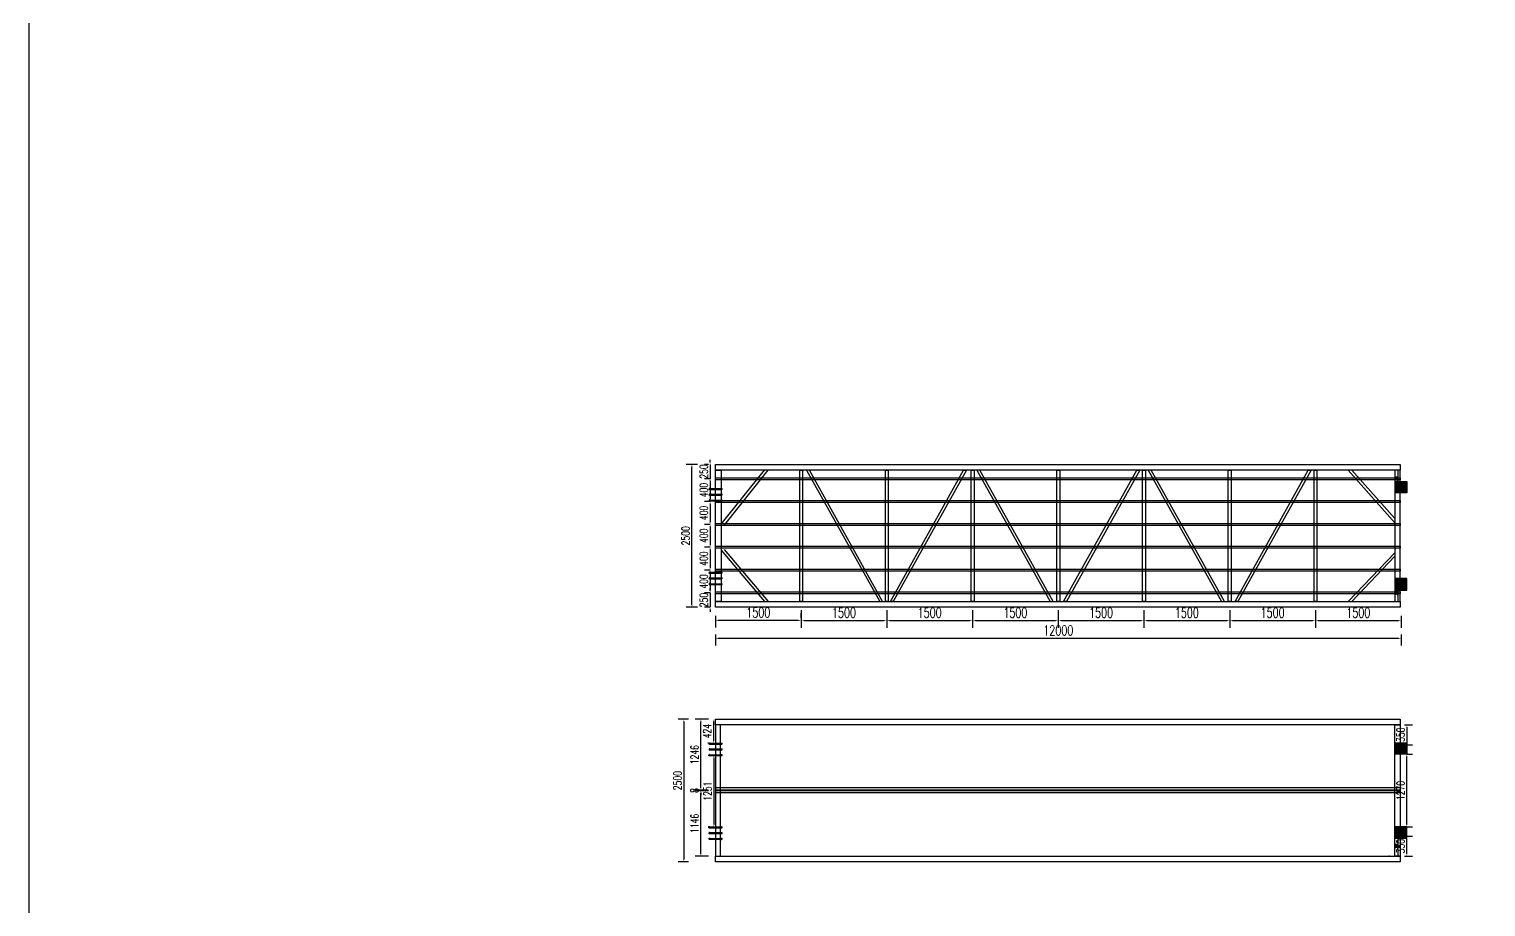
# Model space of a CAD drawing. Extents: x -18540 to 926017, y -610001 to -56924.
# Drawn here: x -18540 to 6951, y -521639 to -506273 of the extents above; entities that cross this region are included whole.
import ezdxf

# ---------------------------------------------------------------- set-up
doc = ezdxf.new("R2010")
doc.units = 0
doc.header["$LTSCALE"] = 10
doc.header["$MEASUREMENT"] = 0
for name, color, linetype in [('BJ02', 2, 'Continuous'), ('L-构造线', 6, 'Continuous'), ('W-STEEL_FRAME钢架', 3, 'Continuous'), ('W-STEEL_KEEL钢龙骨', 5, 'Continuous'), ('浮箱U槽', 5, 'Continuous'), ('螺栓孔位', 2, 'Continuous'), ('铝合金', 7, 'Continuous')]:
    doc.layers.add(name, color=color, linetype=linetype)
doc.styles.add('STANDARD_T3', font='simplex.shx', dxfattribs={"width": 0.7, "bigfont": 'gbcbig.shx'})
doc.dimstyles.new('W&&10', dxfattribs={"dimtxt": 35, "dimasz": 10, "dimexe": 25, "dimexo": 30, "dimgap": 10, "dimtad": 1, "dimdec": 0, "dimzin": 0, "dimdsep": 46, "dimtxsty": 'STANDARD_T3', "dimcen": 0.09, "dimclrd": 1, "dimclre": 1, "dimclrt": 7, "dimazin": 2, "dimtfac": 1, "dimtdec": 0, "dimtix": 1, "dimtmove": 2, "dimatfit": 3, "dimfxl": 100, "dimtolj": 1, "dimtzin": 0, "dimarcsym": 0})
doc.dimstyles.new('W&&40', dxfattribs={"dimtxt": 140, "dimasz": 40, "dimexe": 100, "dimexo": 120, "dimgap": 40, "dimtad": 1, "dimdec": 0, "dimzin": 0, "dimdsep": 46, "dimtxsty": 'STANDARD_T3', "dimcen": 0.09, "dimclrd": 1, "dimclre": 1, "dimclrt": 7, "dimazin": 2, "dimtfac": 1, "dimtdec": 0, "dimtix": 1, "dimtmove": 2, "dimatfit": 3, "dimfxl": 100, "dimtolj": 1, "dimtzin": 0, "dimarcsym": 0})
doc.dimstyles.new('W&&50', dxfattribs={"dimtxt": 175, "dimasz": 50, "dimexe": 125, "dimexo": 150, "dimgap": 50, "dimtad": 1, "dimdec": 0, "dimzin": 0, "dimdsep": 46, "dimtxsty": 'STANDARD_T3', "dimcen": 0.09, "dimclrd": 1, "dimclre": 1, "dimclrt": 7, "dimazin": 2, "dimtfac": 1, "dimtdec": 0, "dimtix": 1, "dimtmove": 2, "dimatfit": 3, "dimfxl": 100, "dimtolj": 1, "dimtzin": 0, "dimarcsym": 0})

# ---------------------------------------------------------------- blocks, each defined once
blk = doc.blocks.new('01')
h = blk.add_hatch()
h.set_pattern_fill('HOUND', color=77, scale=5)
h.set_pattern_definition([(0, (0, 0), (31.75, 7.9375), [127, -63.5]), (90, (0, 0), (-7.9375, -31.75), [127, -63.5])])
h.paths.add_polyline_path([(50227, 12928), (50227, 12728), (50427, 12728), (50427, 12928)])
h.paths.add_polyline_path([(50382, 12893, -1), (50402, 12893, -1)], flags=16)
h.paths.add_polyline_path([(50252, 12893, -1), (50272, 12893, -1)], flags=16)
h.paths.add_polyline_path([(50402, 12763, -1), (50382, 12763, -1)], flags=16)
h.paths.add_polyline_path([(50272, 12763, -1), (50252, 12763, -1)], flags=16)
at = {"color": 251}
blk.add_lwpolyline([(50227, 12928), (50427, 12928), (50427, 12728), (50227, 12728)], close=True, dxfattribs=at)
at = {"color": 6}
for centre in [(50262, 12893), (50262, 12763), (50392, 12893), (50392, 12763)]:
    blk.add_circle(centre, 10, dxfattribs=at)
blk = doc.blocks.new('*D1658')
at = {"color": 1, "lineweight": -2, "transparency": 16777216}
for p, q in [((624507, 28341), (624507, 28062)), ((624531, 28351), (624532, 28351)), ((624536, 28052), (624482, 28052))]:
    blk.add_line(p, q, dxfattribs=at)
at = {"color": 1, "transparency": 16777216}
for points in [[(624506, 28341), (624509, 28341), (624507, 28351)], [(624506, 28062), (624509, 28062), (624507, 28052)]]:
    blk.add_solid(points, dxfattribs=at)
at = {"layer": 'Defpoints', "color": 0, "transparency": 16777216}
for p in [(624501, 28351), (624507, 28052), (624566, 28052)]:
    blk.add_point(p, dxfattribs=at)
at = {"color": 7, "transparency": 16777216, "insert": (624480, 28201), "char_height": 35, "attachment_point": 5, "rotation": 90, "style": 'STANDARD_T3'}
blk.add_mtext('\\A1;300', dxfattribs=at)
blk = doc.blocks.new('*D1657')
at = {"color": 1, "lineweight": -2, "transparency": 16777216}
for p, q in [((624536, 26351), (624488, 26351)), ((624513, 26061), (624513, 26341)), ((624531, 26051), (624538, 26051))]:
    blk.add_line(p, q, dxfattribs=at)
at = {"color": 1, "transparency": 16777216}
for points in [[(624511, 26341), (624515, 26341), (624513, 26351)], [(624511, 26061), (624515, 26061), (624513, 26051)]]:
    blk.add_solid(points, dxfattribs=at)
at = {"layer": 'Defpoints', "color": 0, "transparency": 16777216}
for p in [(624513, 26351), (624566, 26351), (624501, 26051)]:
    blk.add_point(p, dxfattribs=at)
at = {"color": 7, "transparency": 16777216, "insert": (624486, 26201), "char_height": 35, "attachment_point": 5, "rotation": 90, "style": 'STANDARD_T3'}
blk.add_mtext('\\A1;300', dxfattribs=at)
blk = doc.blocks.new('*U2015')
at = {"layer": 'W-STEEL_KEEL钢龙骨', "color": 4}
blk.add_lwpolyline([(-6740, 17.5), (5240, 17.5), (5240, -17.5), (-6740, -17.5)], close=True, dxfattribs=at)
blk = doc.blocks.new('*U2016')
at = {"layer": 'W-STEEL_KEEL钢龙骨', "color": 0, "linetype": 'ByBlock', "lineweight": -2, "transparency": 16777216}
for p in [(0, 2000), (0, 1600), (0, 1200), (0, 800), (0, 400), (0, 0)]:
    blk.add_blockref('*U2015', p, dxfattribs=at)
blk = doc.blocks.new('*D707')
at = {"color": 1, "lineweight": -2, "transparency": 16777216}
for p, q in [((5416, -520742), (5416, -520412)), ((5434, -520402), (5441, -520402)), ((5434, -520752), (5441, -520752))]:
    blk.add_line(p, q, dxfattribs=at)
at = {"color": 1, "transparency": 16777216}
for points in [[(5414, -520412), (5417, -520412), (5416, -520402)], [(5414, -520742), (5417, -520742), (5416, -520752)]]:
    blk.add_solid(points, dxfattribs=at)
at = {"layer": 'Defpoints', "color": 0, "transparency": 16777216}
for p in [(5404, -520402), (5416, -520402), (5404, -520752)]:
    blk.add_point(p, dxfattribs=at)
at = {"color": 7, "transparency": 16777216, "insert": (5388, -520577), "char_height": 35, "attachment_point": 5, "rotation": 90, "style": 'STANDARD_T3'}
blk.add_mtext('\\A1;350', dxfattribs=at)
blk = doc.blocks.new('*D708')
at = {"layer": 'Defpoints', "color": 0, "transparency": 16777216}
for p in [(-6785, -519605), (-6531, -519605), (-6531, -520752)]:
    blk.add_point(p, dxfattribs=at)
at = {"layer": '浮箱U槽', "color": 1, "lineweight": -2, "transparency": 16777216}
for p, q in [((-6651, -519605), (-6885, -519605)), ((-6785, -520712), (-6785, -519645)), ((-6651, -520752), (-6885, -520752))]:
    blk.add_line(p, q, dxfattribs=at)
at = {"layer": '浮箱U槽', "color": 1, "transparency": 16777216}
for points in [[(-6791, -519645), (-6778, -519645), (-6785, -519605)], [(-6791, -520712), (-6778, -520712), (-6785, -520752)]]:
    blk.add_solid(points, dxfattribs=at)
at = {"layer": '浮箱U槽', "color": 7, "transparency": 16777216, "insert": (-6895, -520178), "char_height": 140, "attachment_point": 5, "rotation": 90, "style": 'STANDARD_T3'}
blk.add_mtext('\\A1;1146', dxfattribs=at)
blk = doc.blocks.new('*D709')
at = {"layer": 'Defpoints', "color": 0, "transparency": 16777216}
for p in [(-6785, -519598), (-6531, -519598), (-6531, -519605)]:
    blk.add_point(p, dxfattribs=at)
at = {"layer": '浮箱U槽', "color": 1, "lineweight": -2, "transparency": 16777216}
for p, q in [((-6651, -519598), (-6885, -519598)), ((-6651, -519605), (-6885, -519605)), ((-6785, -519558), (-6785, -519518)), ((-6785, -519605), (-6785, -519598)), ((-6785, -519645), (-6785, -519685))]:
    blk.add_line(p, q, dxfattribs=at)
at = {"layer": '浮箱U槽', "color": 1, "transparency": 16777216}
for points in [[(-6791, -519558), (-6778, -519558), (-6785, -519598)], [(-6791, -519645), (-6778, -519645), (-6785, -519605)]]:
    blk.add_solid(points, dxfattribs=at)
at = {"layer": '浮箱U槽', "color": 7, "transparency": 16777216, "insert": (-6895, -519602), "char_height": 140, "attachment_point": 5, "rotation": 90, "style": 'STANDARD_T3'}
blk.add_mtext('\\A1;8', dxfattribs=at)
blk = doc.blocks.new('*D710')
at = {"layer": 'Defpoints', "color": 0, "transparency": 16777216}
for p in [(-6785, -518352), (-6531, -518352), (-6531, -519598)]:
    blk.add_point(p, dxfattribs=at)
at = {"layer": '浮箱U槽', "color": 1, "lineweight": -2, "transparency": 16777216}
for p, q in [((-6651, -518352), (-6885, -518352)), ((-6785, -519558), (-6785, -518392)), ((-6651, -519598), (-6885, -519598))]:
    blk.add_line(p, q, dxfattribs=at)
at = {"layer": '浮箱U槽', "color": 1, "transparency": 16777216}
for points in [[(-6791, -518392), (-6778, -518392), (-6785, -518352)], [(-6791, -519558), (-6778, -519558), (-6785, -519598)]]:
    blk.add_solid(points, dxfattribs=at)
at = {"layer": '浮箱U槽', "color": 7, "transparency": 16777216, "insert": (-6895, -518975), "char_height": 140, "attachment_point": 5, "rotation": 90, "style": 'STANDARD_T3'}
blk.add_mtext('\\A1;1246', dxfattribs=at)
blk = doc.blocks.new('*D704')
at = {"layer": 'Defpoints', "color": 0, "transparency": 16777216}
for p in [(-6885, -518352), (-7084, -520852), (-6885, -520852)]:
    blk.add_point(p, dxfattribs=at)
at = {"layer": '浮箱U槽', "color": 1, "lineweight": -2, "transparency": 16777216}
for p, q in [((-7005, -518352), (-7184, -518352)), ((-7084, -518392), (-7084, -520812)), ((-7005, -520852), (-7184, -520852))]:
    blk.add_line(p, q, dxfattribs=at)
at = {"layer": '浮箱U槽', "color": 1, "transparency": 16777216}
for points in [[(-7091, -518392), (-7078, -518392), (-7084, -518352)], [(-7091, -520812), (-7078, -520812), (-7084, -520852)]]:
    blk.add_solid(points, dxfattribs=at)
at = {"layer": '浮箱U槽', "color": 7, "transparency": 16777216, "insert": (-7194, -519429), "char_height": 140, "attachment_point": 5, "rotation": 90, "style": 'STANDARD_T3'}
blk.add_mtext('\\A1;2500', dxfattribs=at)
blk = doc.blocks.new('*D711')
at = {"layer": 'Defpoints', "color": 0, "transparency": 16777216}
for p in [(5404, -518452), (5405, -518801), (5569, -518801)]:
    blk.add_point(p, dxfattribs=at)
at = {"layer": '浮箱U槽', "color": 1, "lineweight": -2, "transparency": 16777216}
for p, q in [((5524, -518452), (5669, -518452)), ((5569, -518492), (5569, -518761)), ((5525, -518801), (5669, -518801))]:
    blk.add_line(p, q, dxfattribs=at)
at = {"layer": '浮箱U槽', "color": 1, "transparency": 16777216}
for points in [[(5562, -518492), (5575, -518492), (5569, -518452)], [(5562, -518761), (5575, -518761), (5569, -518801)]]:
    blk.add_solid(points, dxfattribs=at)
at = {"layer": '浮箱U槽', "color": 7, "transparency": 16777216, "insert": (5459, -518626), "char_height": 140, "attachment_point": 5, "rotation": 90, "style": 'STANDARD_T3'}
blk.add_mtext('\\A1;350', dxfattribs=at)
blk = doc.blocks.new('*D705')
at = {"layer": 'Defpoints', "color": 0, "transparency": 16777216}
for p in [(5404, -520402), (5569, -520402), (5404, -520752)]:
    blk.add_point(p, dxfattribs=at)
at = {"layer": '浮箱U槽', "color": 1, "lineweight": -2, "transparency": 16777216}
for p, q in [((5524, -520402), (5669, -520402)), ((5569, -520712), (5569, -520442)), ((5524, -520752), (5669, -520752))]:
    blk.add_line(p, q, dxfattribs=at)
at = {"layer": '浮箱U槽', "color": 1, "transparency": 16777216}
for points in [[(5562, -520442), (5575, -520442), (5569, -520402)], [(5562, -520712), (5575, -520712), (5569, -520752)]]:
    blk.add_solid(points, dxfattribs=at)
at = {"layer": '浮箱U槽', "color": 7, "transparency": 16777216, "insert": (5459, -520577), "char_height": 140, "attachment_point": 5, "rotation": 90, "style": 'STANDARD_T3'}
blk.add_mtext('\\A1;350', dxfattribs=at)
blk = doc.blocks.new('*D706')
at = {"layer": 'Defpoints', "color": 0, "transparency": 16777216}
for p in [(5449, -518966), (5569, -518966), (5449, -520237)]:
    blk.add_point(p, dxfattribs=at)
at = {"layer": '浮箱U槽', "color": 1, "lineweight": -2, "transparency": 16777216}
for p, q in [((5569, -518966), (5669, -518966)), ((5569, -520197), (5569, -519006)), ((5569, -520237), (5669, -520237))]:
    blk.add_line(p, q, dxfattribs=at)
at = {"layer": '浮箱U槽', "color": 1, "transparency": 16777216}
for points in [[(5562, -519006), (5575, -519006), (5569, -518966)], [(5562, -520197), (5575, -520197), (5569, -520237)]]:
    blk.add_solid(points, dxfattribs=at)
at = {"layer": '浮箱U槽', "color": 7, "transparency": 16777216, "insert": (5459, -519602), "char_height": 140, "attachment_point": 5, "rotation": 90, "style": 'STANDARD_T3'}
blk.add_mtext('\\A1;1270', dxfattribs=at)
blk = doc.blocks.new('*D712')
at = {"layer": 'Defpoints', "color": 0, "transparency": 16777216}
for p in [(-6625, -514143), (-6531, -513893), (-6531, -514143)]:
    blk.add_point(p, dxfattribs=at)
at = {"layer": '浮箱U槽', "color": 1, "lineweight": -2, "transparency": 16777216}
for p, q in [((-6625, -513853), (-6625, -513813)), ((-6651, -513893), (-6725, -513893)), ((-6651, -514143), (-6725, -514143)), ((-6625, -513893), (-6625, -514143)), ((-6625, -514183), (-6625, -514223))]:
    blk.add_line(p, q, dxfattribs=at)
at = {"layer": '浮箱U槽', "color": 1, "transparency": 16777216}
for points in [[(-6631, -513853), (-6618, -513853), (-6625, -513893)], [(-6631, -514183), (-6618, -514183), (-6625, -514143)]]:
    blk.add_solid(points, dxfattribs=at)
at = {"layer": '浮箱U槽', "color": 7, "transparency": 16777216, "insert": (-6735, -514018), "char_height": 140, "attachment_point": 5, "rotation": 90, "style": 'STANDARD_T3'}
blk.add_mtext('\\A1;250', dxfattribs=at)
blk = doc.blocks.new('*D713')
at = {"layer": 'Defpoints', "color": 0, "transparency": 16777216}
for p in [(-6531, -514143), (-6625, -514543), (-6531, -514543)]:
    blk.add_point(p, dxfattribs=at)
at = {"layer": '浮箱U槽', "color": 1, "lineweight": -2, "transparency": 16777216}
for p, q in [((-6625, -514143), (-6725, -514143)), ((-6625, -514183), (-6625, -514503)), ((-6625, -514543), (-6725, -514543))]:
    blk.add_line(p, q, dxfattribs=at)
at = {"layer": '浮箱U槽', "color": 1, "transparency": 16777216}
for points in [[(-6631, -514183), (-6618, -514183), (-6625, -514143)], [(-6631, -514503), (-6618, -514503), (-6625, -514543)]]:
    blk.add_solid(points, dxfattribs=at)
at = {"layer": '浮箱U槽', "color": 7, "transparency": 16777216, "insert": (-6735, -514343), "char_height": 140, "attachment_point": 5, "rotation": 90, "style": 'STANDARD_T3'}
blk.add_mtext('\\A1;400', dxfattribs=at)
blk = doc.blocks.new('*D714')
at = {"layer": 'Defpoints', "color": 0, "transparency": 16777216}
for p in [(-6531, -514543), (-6625, -514943), (-6531, -514943)]:
    blk.add_point(p, dxfattribs=at)
at = {"layer": '浮箱U槽', "color": 1, "lineweight": -2, "transparency": 16777216}
for p, q in [((-6625, -514543), (-6725, -514543)), ((-6625, -514583), (-6625, -514903)), ((-6625, -514943), (-6725, -514943))]:
    blk.add_line(p, q, dxfattribs=at)
at = {"layer": '浮箱U槽', "color": 1, "transparency": 16777216}
for points in [[(-6631, -514583), (-6618, -514583), (-6625, -514543)], [(-6631, -514903), (-6618, -514903), (-6625, -514943)]]:
    blk.add_solid(points, dxfattribs=at)
at = {"layer": '浮箱U槽', "color": 7, "transparency": 16777216, "insert": (-6735, -514743), "char_height": 140, "attachment_point": 5, "rotation": 90, "style": 'STANDARD_T3'}
blk.add_mtext('\\A1;400', dxfattribs=at)
blk = doc.blocks.new('*D715')
at = {"layer": 'Defpoints', "color": 0, "transparency": 16777216}
for p in [(-6531, -514943), (-6625, -515343), (-6531, -515343)]:
    blk.add_point(p, dxfattribs=at)
at = {"layer": '浮箱U槽', "color": 1, "lineweight": -2, "transparency": 16777216}
for p, q in [((-6625, -514943), (-6725, -514943)), ((-6625, -514983), (-6625, -515303)), ((-6625, -515343), (-6725, -515343))]:
    blk.add_line(p, q, dxfattribs=at)
at = {"layer": '浮箱U槽', "color": 1, "transparency": 16777216}
for points in [[(-6631, -514983), (-6618, -514983), (-6625, -514943)], [(-6631, -515303), (-6618, -515303), (-6625, -515343)]]:
    blk.add_solid(points, dxfattribs=at)
at = {"layer": '浮箱U槽', "color": 7, "transparency": 16777216, "insert": (-6735, -515143), "char_height": 140, "attachment_point": 5, "rotation": 90, "style": 'STANDARD_T3'}
blk.add_mtext('\\A1;400', dxfattribs=at)
blk = doc.blocks.new('*D716')
at = {"layer": 'Defpoints', "color": 0, "transparency": 16777216}
for p in [(-6531, -515343), (-6625, -515743), (-6531, -515743)]:
    blk.add_point(p, dxfattribs=at)
at = {"layer": '浮箱U槽', "color": 1, "lineweight": -2, "transparency": 16777216}
for p, q in [((-6625, -515343), (-6725, -515343)), ((-6625, -515383), (-6625, -515703)), ((-6625, -515743), (-6725, -515743))]:
    blk.add_line(p, q, dxfattribs=at)
at = {"layer": '浮箱U槽', "color": 1, "transparency": 16777216}
for points in [[(-6631, -515383), (-6618, -515383), (-6625, -515343)], [(-6631, -515703), (-6618, -515703), (-6625, -515743)]]:
    blk.add_solid(points, dxfattribs=at)
at = {"layer": '浮箱U槽', "color": 7, "transparency": 16777216, "insert": (-6735, -515543), "char_height": 140, "attachment_point": 5, "rotation": 90, "style": 'STANDARD_T3'}
blk.add_mtext('\\A1;400', dxfattribs=at)
blk = doc.blocks.new('*D717')
at = {"layer": 'Defpoints', "color": 0, "transparency": 16777216}
for p in [(-6531, -515743), (-6625, -516143), (-6531, -516143)]:
    blk.add_point(p, dxfattribs=at)
at = {"layer": '浮箱U槽', "color": 1, "lineweight": -2, "transparency": 16777216}
for p, q in [((-6625, -515743), (-6725, -515743)), ((-6625, -515783), (-6625, -516103)), ((-6625, -516143), (-6725, -516143))]:
    blk.add_line(p, q, dxfattribs=at)
at = {"layer": '浮箱U槽', "color": 1, "transparency": 16777216}
for points in [[(-6631, -515783), (-6618, -515783), (-6625, -515743)], [(-6631, -516103), (-6618, -516103), (-6625, -516143)]]:
    blk.add_solid(points, dxfattribs=at)
at = {"layer": '浮箱U槽', "color": 7, "transparency": 16777216, "insert": (-6735, -515943), "char_height": 140, "attachment_point": 5, "rotation": 90, "style": 'STANDARD_T3'}
blk.add_mtext('\\A1;400', dxfattribs=at)
blk = doc.blocks.new('*D718')
at = {"layer": 'Defpoints', "color": 0, "transparency": 16777216}
for p in [(-6531, -516143), (-6625, -516393), (-6531, -516393)]:
    blk.add_point(p, dxfattribs=at)
at = {"layer": '浮箱U槽', "color": 1, "lineweight": -2, "transparency": 16777216}
for p, q in [((-6625, -516143), (-6725, -516143)), ((-6625, -516103), (-6625, -516063)), ((-6625, -516143), (-6625, -516393)), ((-6625, -516393), (-6725, -516393)), ((-6625, -516433), (-6625, -516473))]:
    blk.add_line(p, q, dxfattribs=at)
at = {"layer": '浮箱U槽', "color": 1, "transparency": 16777216}
for points in [[(-6631, -516103), (-6618, -516103), (-6625, -516143)], [(-6631, -516433), (-6618, -516433), (-6625, -516393)]]:
    blk.add_solid(points, dxfattribs=at)
at = {"layer": '浮箱U槽', "color": 7, "transparency": 16777216, "insert": (-6735, -516268), "char_height": 140, "attachment_point": 5, "rotation": 90, "style": 'STANDARD_T3'}
blk.add_mtext('\\A1;250', dxfattribs=at)
blk = doc.blocks.new('*D719')
at = {"layer": 'Defpoints', "color": 0, "transparency": 16777216}
for p in [(-6942, -513893), (-6531, -513893), (-6725, -516393)]:
    blk.add_point(p, dxfattribs=at)
at = {"layer": '浮箱U槽', "color": 1, "lineweight": -2, "transparency": 16777216}
for p, q in [((-6842, -513893), (-7042, -513893)), ((-6942, -516353), (-6942, -513933)), ((-6845, -516393), (-7042, -516393))]:
    blk.add_line(p, q, dxfattribs=at)
at = {"layer": '浮箱U槽', "color": 1, "transparency": 16777216}
for points in [[(-6948, -513933), (-6935, -513933), (-6942, -513893)], [(-6948, -516353), (-6935, -516353), (-6942, -516393)]]:
    blk.add_solid(points, dxfattribs=at)
at = {"layer": '浮箱U槽', "color": 7, "transparency": 16777216, "insert": (-7052, -515143), "char_height": 140, "attachment_point": 5, "rotation": 90, "style": 'STANDARD_T3'}
blk.add_mtext('\\A1;2500', dxfattribs=at)
blk = doc.blocks.new('*D720')
at = {"layer": 'Defpoints', "color": 0, "transparency": 16777216}
for p in [(-5031, -516293), (-3532, -516293), (-3532, -516627)]:
    blk.add_point(p, dxfattribs=at)
at = {"layer": '浮箱U槽', "color": 1, "lineweight": -2, "transparency": 16777216}
for p, q in [((-5031, -516443), (-5031, -516752)), ((-4981, -516627), (-3582, -516627)), ((-3532, -516443), (-3532, -516752))]:
    blk.add_line(p, q, dxfattribs=at)
at = {"layer": '浮箱U槽', "color": 1, "transparency": 16777216}
for points in [[(-4981, -516619), (-4981, -516635), (-5031, -516627)], [(-3582, -516619), (-3582, -516635), (-3532, -516627)]]:
    blk.add_solid(points, dxfattribs=at)
at = {"layer": '浮箱U槽', "color": 7, "transparency": 16777216, "insert": (-4281, -516489), "char_height": 175, "attachment_point": 5, "style": 'STANDARD_T3'}
blk.add_mtext('\\A1;1500', dxfattribs=at)
blk = doc.blocks.new('*D721')
at = {"layer": 'Defpoints', "color": 0, "transparency": 16777216}
for p in [(-3532, -516293), (-2032, -516293), (-2032, -516627)]:
    blk.add_point(p, dxfattribs=at)
at = {"layer": '浮箱U槽', "color": 1, "lineweight": -2, "transparency": 16777216}
for p, q in [((-3532, -516443), (-3532, -516752)), ((-3482, -516627), (-2082, -516627)), ((-2032, -516443), (-2032, -516752))]:
    blk.add_line(p, q, dxfattribs=at)
at = {"layer": '浮箱U槽', "color": 1, "transparency": 16777216}
for points in [[(-3482, -516619), (-3482, -516635), (-3532, -516627)], [(-2082, -516619), (-2082, -516635), (-2032, -516627)]]:
    blk.add_solid(points, dxfattribs=at)
at = {"layer": '浮箱U槽', "color": 7, "transparency": 16777216, "insert": (-2782, -516489), "char_height": 175, "attachment_point": 5, "style": 'STANDARD_T3'}
blk.add_mtext('\\A1;1500', dxfattribs=at)
blk = doc.blocks.new('*D722')
at = {"layer": 'Defpoints', "color": 0, "transparency": 16777216}
for p in [(-2032, -516293), (-532, -516293), (-532, -516627)]:
    blk.add_point(p, dxfattribs=at)
at = {"layer": '浮箱U槽', "color": 1, "lineweight": -2, "transparency": 16777216}
for p, q in [((-2032, -516443), (-2032, -516752)), ((-1982, -516627), (-582, -516627)), ((-532, -516443), (-532, -516752))]:
    blk.add_line(p, q, dxfattribs=at)
at = {"layer": '浮箱U槽', "color": 1, "transparency": 16777216}
for points in [[(-1982, -516619), (-1982, -516635), (-2032, -516627)], [(-582, -516619), (-582, -516635), (-532, -516627)]]:
    blk.add_solid(points, dxfattribs=at)
at = {"layer": '浮箱U槽', "color": 7, "transparency": 16777216, "insert": (-1282, -516489), "char_height": 175, "attachment_point": 5, "style": 'STANDARD_T3'}
blk.add_mtext('\\A1;1500', dxfattribs=at)
blk = doc.blocks.new('*D723')
at = {"layer": 'Defpoints', "color": 0, "transparency": 16777216}
for p in [(-532, -516293), (968, -516293), (968, -516627)]:
    blk.add_point(p, dxfattribs=at)
at = {"layer": '浮箱U槽', "color": 1, "lineweight": -2, "transparency": 16777216}
for p, q in [((-532, -516443), (-532, -516752)), ((-482, -516627), (918, -516627)), ((968, -516443), (968, -516752))]:
    blk.add_line(p, q, dxfattribs=at)
at = {"layer": '浮箱U槽', "color": 1, "transparency": 16777216}
for points in [[(-482, -516619), (-482, -516635), (-532, -516627)], [(918, -516619), (918, -516635), (968, -516627)]]:
    blk.add_solid(points, dxfattribs=at)
at = {"layer": '浮箱U槽', "color": 7, "transparency": 16777216, "insert": (218, -516489), "char_height": 175, "attachment_point": 5, "style": 'STANDARD_T3'}
blk.add_mtext('\\A1;1500', dxfattribs=at)
blk = doc.blocks.new('*D724')
at = {"layer": 'Defpoints', "color": 0, "transparency": 16777216}
for p in [(968, -516293), (2468, -516293), (2468, -516627)]:
    blk.add_point(p, dxfattribs=at)
at = {"layer": '浮箱U槽', "color": 1, "lineweight": -2, "transparency": 16777216}
for p, q in [((968, -516443), (968, -516752)), ((1018, -516627), (2418, -516627)), ((2468, -516443), (2468, -516752))]:
    blk.add_line(p, q, dxfattribs=at)
at = {"layer": '浮箱U槽', "color": 1, "transparency": 16777216}
for points in [[(1018, -516619), (1018, -516635), (968, -516627)], [(2418, -516619), (2418, -516635), (2468, -516627)]]:
    blk.add_solid(points, dxfattribs=at)
at = {"layer": '浮箱U槽', "color": 7, "transparency": 16777216, "insert": (1718, -516489), "char_height": 175, "attachment_point": 5, "style": 'STANDARD_T3'}
blk.add_mtext('\\A1;1500', dxfattribs=at)
blk = doc.blocks.new('*D725')
at = {"layer": 'Defpoints', "color": 0, "transparency": 16777216}
for p in [(2468, -516293), (3968, -516293), (3968, -516627)]:
    blk.add_point(p, dxfattribs=at)
at = {"layer": '浮箱U槽', "color": 1, "lineweight": -2, "transparency": 16777216}
for p, q in [((2468, -516443), (2468, -516752)), ((2518, -516627), (3918, -516627)), ((3968, -516443), (3968, -516752))]:
    blk.add_line(p, q, dxfattribs=at)
at = {"layer": '浮箱U槽', "color": 1, "transparency": 16777216}
for points in [[(2518, -516619), (2518, -516635), (2468, -516627)], [(3918, -516619), (3918, -516635), (3968, -516627)]]:
    blk.add_solid(points, dxfattribs=at)
at = {"layer": '浮箱U槽', "color": 7, "transparency": 16777216, "insert": (3218, -516489), "char_height": 175, "attachment_point": 5, "style": 'STANDARD_T3'}
blk.add_mtext('\\A1;1500', dxfattribs=at)
blk = doc.blocks.new('*D726')
at = {"layer": 'Defpoints', "color": 0, "transparency": 16777216}
for p in [(3968, -516293), (5469, -516393), (5469, -516627)]:
    blk.add_point(p, dxfattribs=at)
at = {"layer": '浮箱U槽', "color": 1, "lineweight": -2, "transparency": 16777216}
for p, q in [((3968, -516443), (3968, -516752)), ((4018, -516627), (5419, -516627)), ((5469, -516543), (5469, -516752))]:
    blk.add_line(p, q, dxfattribs=at)
at = {"layer": '浮箱U槽', "color": 1, "transparency": 16777216}
for points in [[(4018, -516619), (4018, -516635), (3968, -516627)], [(5419, -516619), (5419, -516635), (5469, -516627)]]:
    blk.add_solid(points, dxfattribs=at)
at = {"layer": '浮箱U槽', "color": 7, "transparency": 16777216, "insert": (4718, -516489), "char_height": 175, "attachment_point": 5, "style": 'STANDARD_T3'}
blk.add_mtext('\\A1;1500', dxfattribs=at)
blk = doc.blocks.new('*D727')
at = {"layer": 'Defpoints', "color": 0, "transparency": 16777216}
for p in [(-6531, -516393), (-6531, -516623), (-5031, -516727)]:
    blk.add_point(p, dxfattribs=at)
at = {"layer": '浮箱U槽', "color": 1, "lineweight": -2, "transparency": 16777216}
for p, q in [((-6531, -516543), (-6531, -516748)), ((-5081, -516623), (-6481, -516623)), ((-5031, -516577), (-5031, -516498))]:
    blk.add_line(p, q, dxfattribs=at)
at = {"layer": '浮箱U槽', "color": 1, "transparency": 16777216}
for points in [[(-6481, -516615), (-6481, -516632), (-6531, -516623)], [(-5081, -516615), (-5081, -516632), (-5031, -516623)]]:
    blk.add_solid(points, dxfattribs=at)
at = {"layer": '浮箱U槽', "color": 7, "transparency": 16777216, "insert": (-5781, -516486), "char_height": 175, "attachment_point": 5, "style": 'STANDARD_T3'}
blk.add_mtext('\\A1;1500', dxfattribs=at)
blk = doc.blocks.new('*D728')
at = {"layer": 'Defpoints', "color": 0, "transparency": 16777216}
for p in [(-6531, -516723), (5469, -516723), (5469, -516937)]:
    blk.add_point(p, dxfattribs=at)
at = {"layer": '浮箱U槽', "color": 1, "lineweight": -2, "transparency": 16777216}
for p, q in [((-6531, -516873), (-6531, -517062)), ((-6481, -516937), (5419, -516937)), ((5469, -516873), (5469, -517062))]:
    blk.add_line(p, q, dxfattribs=at)
at = {"layer": '浮箱U槽', "color": 1, "transparency": 16777216}
for points in [[(-6481, -516928), (-6481, -516945), (-6531, -516937)], [(5419, -516928), (5419, -516945), (5469, -516937)]]:
    blk.add_solid(points, dxfattribs=at)
at = {"layer": '浮箱U槽', "color": 7, "transparency": 16777216, "insert": (-531, -516799), "char_height": 175, "attachment_point": 5, "style": 'STANDARD_T3'}
blk.add_mtext('\\A1;12000', dxfattribs=at)
blk = doc.blocks.new('1')
at = {"lineweight": -3}
for p, q in [((-1521938, 1214338), (-1521935, 1214338)), ((-1521938, 1214336), (-1521931, 1214336)), ((-1521938, 1214336), (-1521914, 1214336)), ((-1521938, 1214136), (-1521931, 1214136)), ((-1521938, 1214136), (-1521914, 1214136)), ((-1521938, 1214134), (-1521935, 1214134)), ((-1521936, 1214341), (-1521936, 1214346)), ((-1521936, 1214346), (-1521916, 1214346)), ((-1521935, 1214341), (-1521936, 1214341)), ((-1521935, 1214131), (-1521936, 1214131)), ((-1521936, 1214131), (-1521936, 1214126)), ((-1521936, 1214126), (-1521916, 1214126)), ((-1521934, 1214347), (-1521932, 1214347)), ((-1521934, 1214125), (-1521932, 1214125)), ((-1521933, 1214352), (-1521931, 1214355)), ((-1521933, 1214136), (-1521933, 1214352)), ((-1521919, 1214352), (-1521933, 1214352)), ((-1521932, 1214347), (-1521919, 1214347)), ((-1521932, 1214346), (-1521932, 1214341)), ((-1521932, 1214126), (-1521932, 1214131)), ((-1521932, 1214125), (-1521919, 1214125)), ((-1521921, 1214355), (-1521931, 1214355)), ((-1521919, 1214352), (-1521921, 1214355)), ((-1521919, 1214347), (-1521921, 1214347)), ((-1521921, 1214346), (-1521921, 1214341)), ((-1521921, 1214126), (-1521921, 1214131)), ((-1521919, 1214125), (-1521921, 1214125)), ((-1521919, 1214136), (-1521919, 1214352)), ((-1521917, 1214341), (-1521916, 1214341)), ((-1521914, 1214338), (-1521917, 1214338)), ((-1521914, 1214134), (-1521917, 1214134)), ((-1521917, 1214131), (-1521916, 1214131)), ((-1521916, 1214341), (-1521916, 1214346)), ((-1521916, 1214131), (-1521916, 1214126))]:
    blk.add_line(p, q, dxfattribs=at)
at = {"color": 1}
for p, q in [((-1521936, 1214346), (-1521934, 1214347)), ((-1521919, 1214347), (-1521916, 1214346))]:
    blk.add_line(p, q, dxfattribs=at)
at = {"color": 6, "lineweight": -3}
for p, q in [((-1521931, 1214136), (-1521931, 1214355)), ((-1521921, 1214136), (-1521921, 1214355))]:
    blk.add_line(p, q, dxfattribs=at)
at = {"lineweight": -3}
for points in [[(-1521933, 1214336), (-1521938, 1214336), (-1521938, 1214338), (-1521914, 1214338), (-1521914, 1214336), (-1521919, 1214336)], [(-1521933, 1214136), (-1521938, 1214136), (-1521938, 1214134), (-1521914, 1214134), (-1521914, 1214136), (-1521919, 1214136)], [(-1521935, 1214338), (-1521935, 1214341), (-1521917, 1214341), (-1521917, 1214338)], [(-1521935, 1214134), (-1521935, 1214131), (-1521917, 1214131), (-1521917, 1214134)]]:
    blk.add_lwpolyline(points, dxfattribs=at)
for centre, radius, start, end in [((-1521934, 1214129), 3.22, 223.6028, 316.3972), ((-1521926, 1214140), 14.7, 248.7607, 291.2393), ((-1521919, 1214129), 3.22, 223.6028, 316.3972)]:
    blk.add_arc(centre, radius, start, end, dxfattribs=at)
blk = doc.blocks.new('螺栓孔位')
at = {"layer": '螺栓孔位', "color": 1, "rotation": 270}
for p in [(-1214244, -1521833), (-1214244, -1521933), (-1214244, -1522033)]:
    blk.add_blockref('1', p, dxfattribs=at)
blk = doc.blocks.new('*D869')
at = {"layer": 'Defpoints', "color": 0, "transparency": 16777216}
for p in [(-6531, -518989), (-6558, -520240), (-6531, -520240)]:
    blk.add_point(p, dxfattribs=at)
at = {"layer": 'L-构造线', "color": 1, "lineweight": -2, "transparency": 16777216}
for p, q in [((-6651, -518989), (-6658, -518989)), ((-6558, -519029), (-6558, -520200)), ((-6651, -520240), (-6658, -520240))]:
    blk.add_line(p, q, dxfattribs=at)
at = {"layer": 'L-构造线', "color": 1, "transparency": 16777216}
for points in [[(-6565, -519029), (-6551, -519029), (-6558, -518989)], [(-6565, -520200), (-6551, -520200), (-6558, -520240)]]:
    blk.add_solid(points, dxfattribs=at)
at = {"layer": 'L-构造线', "color": 7, "transparency": 16777216, "insert": (-6668, -519615), "char_height": 140, "attachment_point": 5, "rotation": 90, "style": 'STANDARD_T3'}
blk.add_mtext('\\A1;1251', dxfattribs=at)
blk = doc.blocks.new('*D870')
at = {"layer": 'Defpoints', "color": 0, "transparency": 16777216}
for p in [(-6531, -518352), (-6566, -518775), (-6531, -518775)]:
    blk.add_point(p, dxfattribs=at)
at = {"layer": 'L-构造线', "color": 1, "lineweight": -2, "transparency": 16777216}
for p, q in [((-6651, -518352), (-6666, -518352)), ((-6566, -518392), (-6566, -518735)), ((-6651, -518775), (-6666, -518775))]:
    blk.add_line(p, q, dxfattribs=at)
at = {"layer": 'L-构造线', "color": 1, "transparency": 16777216}
for points in [[(-6573, -518392), (-6559, -518392), (-6566, -518352)], [(-6573, -518735), (-6559, -518735), (-6566, -518775)]]:
    blk.add_solid(points, dxfattribs=at)
at = {"layer": 'L-构造线', "color": 7, "transparency": 16777216, "insert": (-6676, -518563), "char_height": 140, "attachment_point": 5, "rotation": 90, "style": 'STANDARD_T3'}
blk.add_mtext('\\A1;424', dxfattribs=at)
blk = doc.blocks.new('AA-2')
at = {"color": 6}
blk.add_lwpolyline([(624546.1, 28351.2), (624456.1, 28351.2), (624456.1, 26051.2), (624546.1, 26051.2)], close=True, dxfattribs=at)
at = {"layer": 'W-STEEL_FRAME钢架', "color": 1}
for p, q in [((612666.1, 27402.3), (613427, 28348.2)), ((612711, 27378.2), (613491.1, 28348.2)), ((624456.1, 27431), (623641.1, 28348.2)), ((624456.1, 27501.3), (623705.3, 28348.2)), ((612666.1, 26951.6), (613427, 26051.2)), ((612720.6, 26963.2), (613491.1, 26051.2)), ((624456.1, 26905.8), (623641.1, 26051.2)), ((624456.1, 26846), (623705.3, 26051.2))]:
    blk.add_line(p, q, dxfattribs=at)
for points in [[(614041.9, 28351.2), (614091.9, 28351.2), (614091.9, 26051.2), (614041.9, 26051.2)], [(615441.6, 26051.2), (615491.6, 26051.2), (614210.2, 28351.2), (614160.2, 28351.2)], [(615541.6, 28348.2), (615591.6, 28348.2), (615591.6, 26051.2), (615541.6, 26051.2)], [(615678.6, 26051.2), (615628.6, 26051.2), (616909.9, 28351.2), (616959.9, 28351.2)], [(617041.6, 28348.2), (617091.6, 28348.2), (617091.6, 26051.2), (617041.6, 26051.2)], [(617191.6, 28351.2), (617141.6, 28351.2), (618424.1, 26051.2), (618474.1, 26051.2)], [(618541.6, 28348.2), (618591.6, 28348.2), (618591.6, 26051.2), (618541.6, 26051.2)], [(618710.2, 26051.2), (618660.2, 26051.2), (619941.6, 28351.2), (619991.6, 28351.2)], [(620041.2, 28348.2), (620091.2, 28348.2), (620091.2, 26051.2), (620041.2, 26051.2)], [(620191.2, 28351.2), (620141.2, 28351.2), (621423.8, 26051.2), (621473.8, 26051.2)], [(621541.2, 28348.2), (621591.2, 28348.2), (621591.2, 26051.2), (621541.2, 26051.2)], [(622941.2, 28351.2), (622991.2, 28351.2), (621709.9, 26051.2), (621659.9, 26051.2)], [(623041.2, 28351.2), (623091.2, 28351.2), (623091.2, 26051.2), (623041.2, 26051.2)]]:
    blk.add_lwpolyline(points, close=True, dxfattribs=at)
at = {"layer": '铝合金', "color": 3}
blk.add_lwpolyline([(612566.1, 28351.2), (612566.1, 28451.2), (624546.1, 28451.2), (624546.1, 28351.2), (612566.1, 28351.2)], dxfattribs=at)
at = {"layer": '铝合金', "color": 2}
blk.add_lwpolyline([(612566.1, 28351.2), (612666.1, 28351.2), (612666.1, 26051.2), (612566.1, 26051.2)], close=True, dxfattribs=at)
at = {"layer": '铝合金', "color": 3}
blk.add_lwpolyline([(612566.1, 26051.2), (624546.1, 26051.2), (624546.1, 25951.2), (612566.1, 25951.2)], close=True, dxfattribs=at)
at = {"color": 4, "rotation": 180}
blk.add_blockref('01', (674893.3, 40879.6), dxfattribs=at)
at = {"color": 4, "xscale": -1}
blk.add_blockref('01', (674893.3, 13523.3), dxfattribs=at)
at = {"layer": 'W-STEEL_KEEL钢龙骨'}
blk.add_blockref('*U2016', (619306.1, 26201.2), dxfattribs=at)
for base, p1, p2, picture, middle in [((624507.4883991, 28051.7313511), (624501.1422461, 28351.2313511), (624566.1422461, 28051.7313511), '*D1658', (624479.9883991, 28201.4813511)), ((624513.1, 26351.2), (624501.1, 26051.2), (624566.1, 26351.2), '*D1657', (624485.6, 26201.2))]:
    dim = blk.add_linear_dim(base=base, p1=p1, p2=p2, angle=90, dimstyle='W&&10')
    dim.commit()
    dim.dimension.update_dxf_attribs({"geometry": picture, "text_midpoint": middle})

msp = doc.modelspace()

# ---------------------------------------------------------------- linework, layer by layer
at = {"color": 0}
msp.add_line((5252.5, -520748.5), (5262.5, -520748.5), dxfattribs=at)
at = {"color": 6}
msp.add_lwpolyline([(5448.5, -520751.5), (5358.5, -520751.5), (5358.5, -518451.5), (5448.5, -518451.5)], close=True, dxfattribs=at)
at = {"layer": 'BJ02'}
msp.add_lwpolyline([(-18540, -490906.1), (24698.5, -490906.1), (24698.5, -610000.5), (-18540, -610000.5)], close=True, dxfattribs=at)
at = {"layer": '浮箱U槽'}
for p, q in [((5448.5, -519557.6), (-6531.5, -519557.6)), ((5448.5, -519597.6), (-6531.5, -519597.6)), ((5448.5, -519605.4), (-6531.5, -519605.4)), ((5448.5, -519645.4), (-6531.5, -519645.4))]:
    msp.add_line(p, q, dxfattribs=at)
at = {"layer": '铝合金', "color": 3}
msp.add_lwpolyline([(5448.5, -518451.5), (-6531.5, -518451.5), (-6531.5, -518351.5), (5448.5, -518351.5)], close=True, dxfattribs=at)
at = {"layer": '铝合金', "color": 2}
msp.add_lwpolyline([(-6531.5, -520751.5), (-6441.5, -520751.5), (-6441.5, -518451.5), (-6531.5, -518451.5)], close=True, dxfattribs=at)
at = {"layer": '铝合金', "color": 3}
msp.add_lwpolyline([(5448.5, -520751.5), (5448.5, -520851.5), (-6531.5, -520851.5), (-6531.5, -520751.5), (5448.5, -520751.5)], dxfattribs=at)

# ---------------------------------------------------------------- block references
at = {"color": 4, "rotation": 180}
msp.add_blockref('01', (55795.7, -506038.6), dxfattribs=at)
at = {"color": 4, "xscale": -1}
msp.add_blockref('01', (55795.7, -533164.5), dxfattribs=at)
at = {"layer": 'BJ02'}
msp.add_blockref('AA-2', (-619097.6, -542344.1), dxfattribs=at)
at = {"layer": '螺栓孔位'}
for p in [(-6524.3, -514416.5), (-6524.3, -515881.3), (-6524.3, -518875.1), (-6524.7, -520339.9), (-6524.3, -520339.9)]:
    msp.add_blockref('螺栓孔位', p, dxfattribs=at)

# ---------------------------------------------------------------- dimensions: what is measured, and where the dimension line sits
dim = msp.add_linear_dim(base=(5415.7, -520401.6), p1=(5403.5, -520751.5), p2=(5403.5, -520401.6), angle=270, dimstyle='W&&10')
dim.commit()
dim.dimension.update_dxf_attribs({"geometry": '*D707', "text_midpoint": (5388.2, -520576.6)})
at = {"layer": 'L-构造线'}
for base, p1, p2, picture, middle in [((-6565.9, -518775.1), (-6531.5, -518351.5), (-6531.5, -518775.1), '*D870', (-6675.9, -518563.3)), ((-6558, -520239.9), (-6531.5, -518989.1), (-6531.5, -520239.9), '*D869', (-6668, -519614.5))]:
    dim = msp.add_linear_dim(base=base, p1=p1, p2=p2, angle=90, dimstyle='W&&40', dxfattribs=at)
    dim.commit()
    dim.dimension.update_dxf_attribs({"geometry": picture, "text_midpoint": middle})
at = {"layer": '浮箱U槽'}
for base, p1, p2, angle, picture, middle in [((-6624.5, -514142.9), (-6531.5, -513892.9), (-6531.5, -514142.9), 90, '*D712', (-6734.5, -514017.9)), ((-6784.8, -518351.5), (-6531.5, -519597.6), (-6531.5, -518351.5), 270, '*D710', (-6894.8, -518974.6)), ((5568.5, -518801.4), (5403.5, -518451.5), (5404.9, -518801.4), 270, '*D711', (5458.5, -518626.5)), ((5568.5, -518966.4), (5448.5, -520236.6), (5448.5, -518966.4), 270, '*D706', (5458.5, -519601.5)), ((-6784.8, -519597.6), (-6531.5, -519605.4), (-6531.5, -519597.6), 270, '*D709', (-6894.8, -519601.5)), ((-6784.8, -519605.4), (-6531.5, -520751.5), (-6531.5, -519605.4), 270, '*D708', (-6894.8, -520178.5)), ((5568.5, -520401.6), (5403.5, -520751.5), (5403.5, -520401.6), 270, '*D705', (5458.5, -520576.6))]:
    dim = msp.add_linear_dim(base=base, p1=p1, p2=p2, angle=angle, dimstyle='W&&40', dxfattribs=at)
    dim.commit()
    dim.dimension.update_dxf_attribs({"geometry": picture, "text_midpoint": middle})
for base, p1, p2, picture, middle in [((-6941.6, -513892.9), (-6724.5, -516392.9), (-6531.5, -513892.9), '*D719', (-7051.6, -515142.9)), ((-6624.5, -514542.9), (-6531.5, -514142.9), (-6531.5, -514542.9), '*D713', (-6734.5, -514342.9)), ((-6624.5, -514942.9), (-6531.5, -514542.9), (-6531.5, -514942.9), '*D714', (-6734.5, -514742.9)), ((-6624.5, -515342.9), (-6531.5, -514942.9), (-6531.5, -515342.9), '*D715', (-6734.5, -515142.9)), ((-6624.5, -515742.9), (-6531.5, -515342.9), (-6531.5, -515742.9), '*D716', (-6734.5, -515542.9)), ((-6624.5, -516142.9), (-6531.5, -515742.9), (-6531.5, -516142.9), '*D717', (-6734.5, -515942.9)), ((-6624.5, -516392.9), (-6531.5, -516142.9), (-6531.5, -516392.9), '*D718', (-6734.5, -516267.9))]:
    dim = msp.add_linear_dim(base=base, p1=p1, p2=p2, angle=90, dimstyle='W&&40', override={"dimfxlon": 1}, dxfattribs=at)
    dim.commit()
    dim.dimension.update_dxf_attribs({"geometry": picture, "text_midpoint": middle})
for base, p1, p2, picture, middle in [((-6531.5, -516623.3), (-5031.3, -516726.9), (-6531.5, -516392.9), '*D727', (-5781.4, -516485.8)), ((-3531.6, -516626.9), (-5031.3, -516292.9), (-3531.6, -516292.9), '*D720', (-4281.5, -516489.4)), ((-2031.6, -516626.9), (-3531.6, -516292.9), (-2031.6, -516292.9), '*D721', (-2781.6, -516489.4)), ((-531.6, -516626.9), (-2031.6, -516292.9), (-531.6, -516292.9), '*D722', (-1281.6, -516489.4)), ((968.1, -516626.9), (-531.6, -516292.9), (968.1, -516292.9), '*D723', (218.2, -516489.4)), ((2468.1, -516626.9), (968.1, -516292.9), (2468.1, -516292.9), '*D724', (1718.1, -516489.4)), ((3968.1, -516626.9), (2468.1, -516292.9), (3968.1, -516292.9), '*D725', (3218.1, -516489.4)), ((5468.5, -516626.9), (3968.1, -516292.9), (5468.5, -516392.9), '*D726', (4718.3, -516489.4)), ((5468.5, -516936.5), (-6531.5, -516723.3), (5468.5, -516723.3), '*D728', (-531.5, -516799))]:
    dim = msp.add_linear_dim(base=base, p1=p1, p2=p2, dimstyle='W&&50', dxfattribs=at)
    dim.commit()
    dim.dimension.update_dxf_attribs({"geometry": picture, "text_midpoint": middle})
dim = msp.add_linear_dim(base=(-7084.4, -520851.5), p1=(-6884.8, -518351.5), p2=(-6884.8, -520851.5), angle=270, dimstyle='W&&40', dxfattribs=at)
dim.commit()
dim.dimension.update_dxf_attribs({"geometry": '*D704', "text_midpoint": (-7194.4, -519428.8), "dimtype": 160})

doc.saveas('drawing.dxf')
